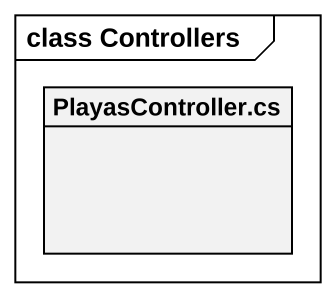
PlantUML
@startuml
mainframe class Controllers
hide circle
hide empty members
class "PlayasController.cs" as PlayasController_cs
@enduml
